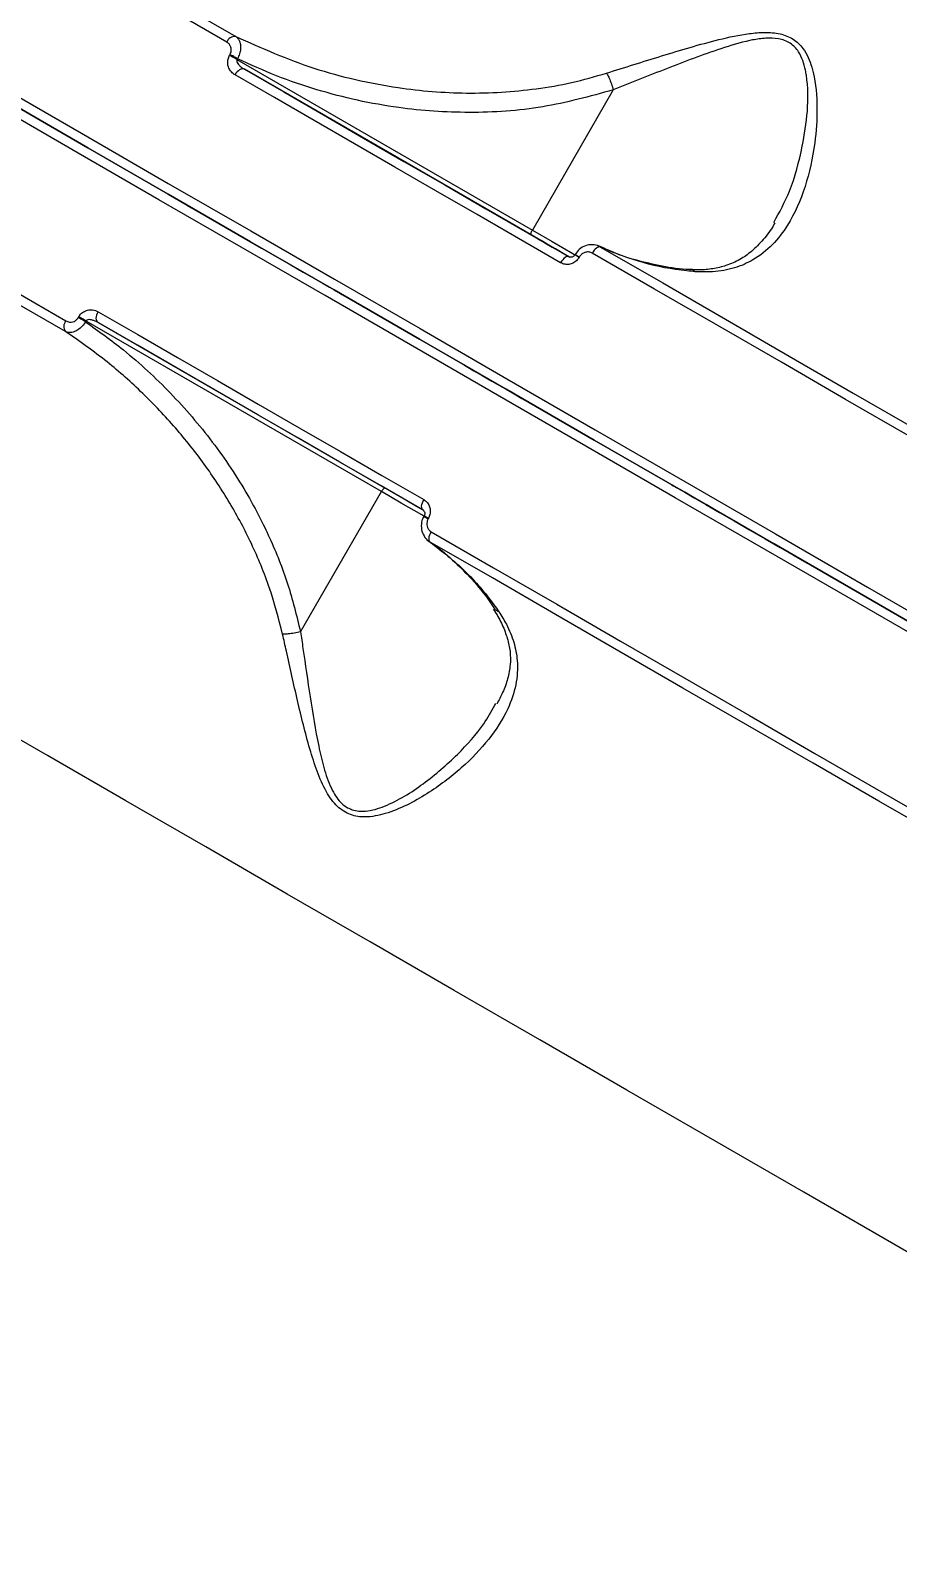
# Model space of a CAD drawing. Header units: millimetres. Extents: x -6006 to 5875, y -6399 to 6717.
# Drawn here: x 1494.2 to 1586.1, y 1038.3 to 1200.3 of the extents above; entities that cross this region are included whole.
import ezdxf

# ---------------------------------------------------------------- set-up
doc = ezdxf.new("R2010")
doc.units = ezdxf.units.MM
for name, color, linetype in [('DIKOM_ОБЪЕКТ', 7, 'Continuous'), ('DIKOM_РАЗМЕР_ЗОНА', 7, 'Continuous'), ('DIKOM_РАЗМЕР_ОБЪЕКТА', 7, 'Continuous')]:
    doc.layers.add(name, color=color, linetype=linetype)
doc.styles.add('style1', font='arial.ttf', dxfattribs={"width": 0.8})
doc.dimstyles.new('1-50', dxfattribs={"dimtxt": 300, "dimasz": 200, "dimexe": 100, "dimexo": 0, "dimgap": 100, "dimtad": 0, "dimdec": 0, "dimtxsty": 'style1', "dimcen": 0, "dimclrd": 7, "dimclre": 7, "dimadec": 1, "dimazin": 2, "dimtfac": 1, "dimtdec": 0, "dimtmove": 1, "dimatfit": 3, "dimfxl": 0, "dimlwd": 25, "dimlwe": 18, "dimarcsym": 0})

# ---------------------------------------------------------------- blocks, each defined once
blk = doc.blocks.new('*D15')
at = {"layer": 'Defpoints', "color": 0, "transparency": 16777216}
for p in [(-4354.46, 4593.05), (3409.28, 4593.05), (-1328.61, -3571.89)]:
    blk.add_point(p, dxfattribs=at)
at = {"layer": 'DIKOM_РАЗМЕР_ОБЪЕКТА', "color": 7, "lineweight": 18, "transparency": 16777216}
for p, q in [((3409.28, 4593.05), (-4454.46, 4593.05)), ((-1328.61, -3571.89), (-4454.46, -3571.89))]:
    blk.add_line(p, q, dxfattribs=at)
at = {"layer": 'DIKOM_РАЗМЕР_ОБЪЕКТА', "color": 7, "lineweight": 25, "transparency": 16777216}
for p, q in [((-4354.46, 4393.05), (-4354.46, 968.7)), ((-4354.46, -3371.89), (-4354.46, 52.46))]:
    blk.add_line(p, q, dxfattribs=at)
at = {"layer": 'DIKOM_РАЗМЕР_ОБЪЕКТА', "color": 7, "transparency": 16777216}
for points in [[(-4387.8, 4393.05), (-4321.13, 4393.05), (-4354.46, 4593.05)], [(-4387.8, -3371.89), (-4321.13, -3371.89), (-4354.46, -3571.89)]]:
    blk.add_solid(points, dxfattribs=at)
at = {"layer": 'DIKOM_РАЗМЕР_ОБЪЕКТА', "color": 0, "transparency": 16777216, "insert": (-4354.46, 510.58), "char_height": 300, "attachment_point": 5, "rotation": 90, "style": 'style1'}
blk.add_mtext('8150', dxfattribs=at)
blk = doc.blocks.new('*D16')
at = {"layer": 'Defpoints', "color": 0, "transparency": 16777216}
for p in [(3934.59, 4272.92), (-3710.11, -290.96), (3934.59, -4791.62)]:
    blk.add_point(p, dxfattribs=at)
at = {"layer": 'DIKOM_РАЗМЕР_ОБЪЕКТА', "color": 7, "lineweight": 18, "transparency": 16777216}
for p, q in [((3934.59, 4272.92), (3934.59, -4891.62)), ((-3710.11, -290.96), (-3710.11, -4891.62))]:
    blk.add_line(p, q, dxfattribs=at)
at = {"layer": 'DIKOM_РАЗМЕР_ОБЪЕКТА', "color": 7, "lineweight": 25, "transparency": 16777216}
for p, q in [((-3510.11, -4791.62), (-1432.64, -4791.62)), ((3734.59, -4791.62), (-518.7, -4791.62))]:
    blk.add_line(p, q, dxfattribs=at)
at = {"layer": 'DIKOM_РАЗМЕР_ОБЪЕКТА', "color": 7, "transparency": 16777216}
for points in [[(-3510.11, -4758.29), (-3510.11, -4824.96), (-3710.11, -4791.62)], [(3734.59, -4758.29), (3734.59, -4824.96), (3934.59, -4791.62)]]:
    blk.add_solid(points, dxfattribs=at)
at = {"layer": 'DIKOM_РАЗМЕР_ОБЪЕКТА', "color": 0, "transparency": 16777216, "insert": (-975.67, -4791.62), "char_height": 300, "attachment_point": 5, "style": 'style1'}
blk.add_mtext('7650', dxfattribs=at)
blk = doc.blocks.new('*D14')
at = {"layer": 'Defpoints', "color": 0, "transparency": 16777216}
for p in [(3463.26, 6716.57), (-5809.49, -5571.89), (-1350.38, -5571.89)]:
    blk.add_point(p, dxfattribs=at)
at = {"layer": 'DIKOM_РАЗМЕР_ЗОНА', "color": 7, "lineweight": 18, "transparency": 16777216}
for p, q in [((3463.26, 6716.57), (-5909.49, 6716.57)), ((-1350.38, -5571.89), (-5909.49, -5571.89))]:
    blk.add_line(p, q, dxfattribs=at)
at = {"layer": 'DIKOM_РАЗМЕР_ЗОНА', "color": 7, "lineweight": 25, "transparency": 16777216}
for p, q in [((-5809.49, 6516.57), (-5809.49, 1149.14)), ((-5809.49, -5371.89), (-5809.49, 69.36))]:
    blk.add_line(p, q, dxfattribs=at)
at = {"layer": 'DIKOM_РАЗМЕР_ЗОНА', "color": 7, "transparency": 16777216}
for points in [[(-5842.83, 6516.57), (-5776.16, 6516.57), (-5809.49, 6716.57)], [(-5842.83, -5371.89), (-5776.16, -5371.89), (-5809.49, -5571.89)]]:
    blk.add_solid(points, dxfattribs=at)
at = {"layer": 'DIKOM_РАЗМЕР_ЗОНА', "color": 0, "transparency": 16777216, "insert": (-5809.49, 609.25), "char_height": 300, "attachment_point": 5, "rotation": 90, "style": 'style1'}
blk.add_mtext('12300', dxfattribs=at)
blk = doc.blocks.new('*D13')
at = {"layer": 'Defpoints', "color": 0, "transparency": 16777216}
for p in [(5874.9, 4901.57), (-5210.11, -1293.83), (5874.9, -6202.3)]:
    blk.add_point(p, dxfattribs=at)
at = {"layer": 'DIKOM_РАЗМЕР_ЗОНА', "color": 7, "lineweight": 18, "transparency": 16777216}
for p, q in [((5874.9, 4901.57), (5874.9, -6302.3)), ((-5210.11, -1293.83), (-5210.11, -6302.3))]:
    blk.add_line(p, q, dxfattribs=at)
at = {"layer": 'DIKOM_РАЗМЕР_ЗОНА', "color": 7, "lineweight": 25, "transparency": 16777216}
for p, q in [((-5010.11, -6202.3), (160.46, -6202.3)), ((5674.9, -6202.3), (1240.24, -6202.3))]:
    blk.add_line(p, q, dxfattribs=at)
at = {"layer": 'DIKOM_РАЗМЕР_ЗОНА', "color": 7, "transparency": 16777216}
for points in [[(-5010.11, -6168.97), (-5010.11, -6235.64), (-5210.11, -6202.3)], [(5674.9, -6168.97), (5674.9, -6235.64), (5874.9, -6202.3)]]:
    blk.add_solid(points, dxfattribs=at)
at = {"layer": 'DIKOM_РАЗМЕР_ЗОНА', "color": 0, "transparency": 16777216, "insert": (700.35, -6202.3), "char_height": 300, "attachment_point": 5, "style": 'style1'}
blk.add_mtext('11100', dxfattribs=at)

msp = doc.modelspace()

# ---------------------------------------------------------------- linework, layer by layer
at = {"layer": 'DIKOM_ОБЪЕКТ', "color": 7, "linetype": 'Continuous', "lineweight": 15}
for p, q in [((1515.35, 1197.7), (1515.4, 1197.79)), ((1516.18, 1197.34), (1516.13, 1197.25)), ((1516.13, 1197.25), (1547.44, 1179.17)), ((1547.33, 1178.65), (1516.91, 1196.22)), ((1556.02, 1194.03), (1547.44, 1179.17)), ((1551.98, 1176.59), (1551.96, 1176.56)), ((1552.43, 1176.32), (1552.41, 1176.3)), ((1554.95, 1177.28), (1554.56, 1177.47)), ((1499.3, 1169.89), (1499.35, 1169.98)), ((1500.13, 1169.53), (1500.08, 1169.44)), ((1531.44, 1151.46), (1500.13, 1169.53)), ((1501.41, 1169.37), (1531.83, 1151.81)), ((1522.86, 1136.59), (1531.44, 1151.46)), ((1535.85, 1149.48), (1535.83, 1149.5)), ((1535.96, 1148.85), (1535.94, 1148.82)), ((1536.41, 1148.58), (1536.4, 1148.55)), ((1543.47, 1128.81), (1543.58, 1128.98))]:
    msp.add_line(p, q, dxfattribs=at)
at = {"layer": 'DIKOM_ОБЪЕКТ', "color": 7, "linetype": 'Continuous', "lineweight": 15, "flags": 128}
for points in [[(1515.04, 1199.1), (1507.34, 1203.54), (1499.79, 1207.9), (1492.39, 1212.18), (1485.15, 1216.35), (1478.08, 1220.44), (1471.18, 1224.42), (1464.45, 1228.3), (1457.91, 1232.08)], [(1459, 1232.61), (1465.53, 1228.83), (1472.24, 1224.96), (1479.12, 1220.98), (1486.18, 1216.91), (1493.4, 1212.74), (1500.78, 1208.48), (1508.32, 1204.13), (1516.01, 1199.69)], [(1440.85, 1202.53), (1447.39, 1198.76), (1454.12, 1194.87), (1461.02, 1190.89), (1468.09, 1186.81), (1475.33, 1182.63), (1482.73, 1178.36), (1490.28, 1174), (1497.98, 1169.55)], [(1497.95, 1168.42), (1490.26, 1172.85), (1482.73, 1177.2), (1475.34, 1181.47), (1468.12, 1185.64), (1461.07, 1189.71), (1454.18, 1193.68), (1447.47, 1197.56), (1440.94, 1201.33)], [(1516.13, 1197.25), (1516.03, 1197.3), (1515.93, 1197.36), (1515.83, 1197.42), (1515.72, 1197.48), (1515.62, 1197.54), (1515.53, 1197.59), (1515.44, 1197.65), (1515.35, 1197.7)], [(1516.18, 1197.34), (1516.08, 1197.39), (1515.98, 1197.45), (1515.88, 1197.51), (1515.78, 1197.57), (1515.68, 1197.63), (1515.58, 1197.68), (1515.49, 1197.73), (1515.4, 1197.79)], [(1516.91, 1196.22), (1516.81, 1196.25), (1516.68, 1196.26), (1516.55, 1196.23), (1516.41, 1196.16), (1516.28, 1196.07), (1516.15, 1195.95), (1516.02, 1195.8), (1515.92, 1195.64)], [(1550.44, 1175.7), (1545.99, 1178.27), (1541.59, 1180.82), (1537.21, 1183.34), (1532.88, 1185.84), (1528.58, 1188.32), (1524.32, 1190.78), (1520.1, 1193.22), (1515.92, 1195.64)], [(1516.91, 1196.22), (1521.08, 1193.81), (1525.3, 1191.38), (1529.55, 1188.92), (1533.83, 1186.45), (1538.16, 1183.95), (1542.52, 1181.43), (1546.92, 1178.89), (1551.35, 1176.33)], [(1491.94, 1193.89), (1500.3, 1189.06), (1508.85, 1184.12), (1517.58, 1179.09), (1526.48, 1173.95), (1535.54, 1168.72), (1544.75, 1163.4), (1554.1, 1158), (1563.6, 1152.52), (1573.22, 1146.96), (1582.97, 1141.33), (1592.83, 1135.64), (1602.79, 1129.89), (1612.86, 1124.08), (1623.01, 1118.22), (1633.24, 1112.31), (1643.54, 1106.37), (1653.9, 1100.38), (1664.32, 1094.37), (1674.78, 1088.33), (1685.28, 1082.26), (1695.81, 1076.19), (1706.35, 1070.1)], [(1491.97, 1192.72), (1500.32, 1187.9), (1508.85, 1182.97), (1517.56, 1177.94), (1526.43, 1172.82), (1535.47, 1167.6), (1544.66, 1162.3), (1553.99, 1156.91), (1563.47, 1151.44), (1573.07, 1145.9), (1582.79, 1140.28), (1592.63, 1134.6), (1602.57, 1128.86), (1612.61, 1123.07), (1622.73, 1117.22), (1632.94, 1111.33), (1643.21, 1105.4), (1653.55, 1099.43), (1663.95, 1093.43), (1674.38, 1087.4), (1684.86, 1081.35), (1695.36, 1075.29), (1705.88, 1069.22)], [(1705.88, 1069.22), (1695.36, 1075.29), (1684.86, 1081.35), (1674.38, 1087.4), (1663.95, 1093.43), (1653.55, 1099.43), (1643.21, 1105.4), (1632.94, 1111.33), (1622.73, 1117.22), (1612.61, 1123.07), (1602.57, 1128.86), (1592.63, 1134.6), (1582.79, 1140.28), (1573.07, 1145.9), (1563.47, 1151.44), (1553.99, 1156.91), (1544.66, 1162.3), (1535.47, 1167.6), (1526.43, 1172.82), (1517.56, 1177.94), (1508.85, 1182.97), (1500.32, 1187.9), (1491.97, 1192.72)], [(1705.35, 1068.37), (1694.81, 1074.46), (1684.28, 1080.53), (1673.78, 1086.59), (1663.32, 1092.63), (1652.9, 1098.65), (1642.54, 1104.63), (1632.24, 1110.58), (1622.01, 1116.49), (1611.86, 1122.35), (1601.79, 1128.16), (1591.83, 1133.91), (1581.97, 1139.6), (1572.22, 1145.23), (1562.6, 1150.79), (1553.1, 1156.27), (1543.75, 1161.67), (1534.54, 1166.99), (1525.48, 1172.22), (1516.58, 1177.35), (1507.86, 1182.39), (1499.3, 1187.33), (1490.93, 1192.16)], [(1509.93, 1182.35), (1509.97, 1182.33), (1510.28, 1182.15), (1510.73, 1181.89)], [(1510.79, 1181.85), (1510.9, 1181.79), (1511.32, 1181.54), (1512.04, 1181.13), (1513.03, 1180.56), (1514.24, 1179.86), (1515.63, 1179.06), (1517.15, 1178.18), (1518.72, 1177.27), (1520.28, 1176.37), (1521.78, 1175.51), (1523.15, 1174.72), (1524.33, 1174.04), (1525.27, 1173.49), (1525.94, 1173.11), (1526.31, 1172.89), (1526.38, 1172.85)], [(1547.33, 1178.65), (1547.31, 1178.68), (1547.29, 1178.72), (1547.29, 1178.77), (1547.3, 1178.84), (1547.32, 1178.91), (1547.35, 1179), (1547.39, 1179.08), (1547.44, 1179.17)], [(1551.39, 1176.31), (1549.38, 1177.47), (1547.33, 1178.65)], [(1547.44, 1179.17), (1549.55, 1177.95), (1551.73, 1176.69), (1551.96, 1176.56)], [(1549.88, 1177.18), (1549, 1177.69), (1548.36, 1178.06), (1548, 1178.27), (1547.94, 1178.3), (1548.21, 1178.15), (1548.76, 1177.83), (1549.56, 1177.36), (1550.55, 1176.8), (1551.4, 1176.3)], [(1551.4, 1176.3), (1550.9, 1176.59), (1549.88, 1177.18)], [(1551.35, 1176.33), (1551.26, 1176.36), (1551.15, 1176.36), (1551.04, 1176.32), (1550.91, 1176.25), (1550.78, 1176.15), (1550.66, 1176.02), (1550.54, 1175.87), (1550.44, 1175.7)], [(1551.96, 1176.56), (1551.96, 1176.56), (1552.01, 1176.53), (1552.11, 1176.47), (1552.24, 1176.39), (1552.41, 1176.3)], [(1551.98, 1176.59), (1551.98, 1176.58), (1552.03, 1176.56), (1552.12, 1176.5), (1552.26, 1176.42), (1552.43, 1176.32)], [(1554.66, 1177.37), (1554.57, 1177.39), (1554.47, 1177.37), (1554.35, 1177.33), (1554.24, 1177.25), (1554.11, 1177.15), (1554, 1177.03), (1553.89, 1176.88), (1553.79, 1176.73)], [(1608.5, 1145.14), (1601.46, 1149.21), (1594.46, 1153.24), (1587.53, 1157.25), (1580.65, 1161.22), (1573.84, 1165.15), (1567.09, 1169.05), (1560.4, 1172.91), (1553.79, 1176.73)], [(1554.66, 1177.37), (1561.26, 1173.56), (1567.93, 1169.71), (1574.67, 1165.82), (1581.47, 1161.89), (1588.33, 1157.93), (1595.25, 1153.94), (1602.23, 1149.91), (1609.26, 1145.85)], [(1526.42, 1172.83), (1526.63, 1172.71), (1527.09, 1172.44), (1527.25, 1172.35)], [(1500.08, 1169.44), (1499.98, 1169.5), (1499.88, 1169.56), (1499.77, 1169.62), (1499.67, 1169.68), (1499.57, 1169.73), (1499.48, 1169.79), (1499.38, 1169.84), (1499.3, 1169.89)], [(1500.13, 1169.53), (1500.03, 1169.59), (1499.93, 1169.65), (1499.83, 1169.71), (1499.72, 1169.77), (1499.62, 1169.82), (1499.53, 1169.88), (1499.44, 1169.93), (1499.35, 1169.98)], [(1501.41, 1169.37), (1501.33, 1169.44), (1501.26, 1169.54), (1501.22, 1169.67), (1501.21, 1169.82), (1501.22, 1169.99), (1501.26, 1170.17), (1501.33, 1170.35), (1501.42, 1170.52)], [(1501.42, 1170.52), (1505.6, 1168.11), (1509.82, 1165.67), (1514.08, 1163.21), (1518.38, 1160.73), (1522.71, 1158.22), (1527.09, 1155.7), (1531.49, 1153.16), (1535.94, 1150.59)], [(1535.85, 1149.48), (1531.42, 1152.04), (1527.02, 1154.58), (1522.66, 1157.1), (1518.33, 1159.6), (1514.05, 1162.07), (1509.8, 1164.53), (1505.58, 1166.96), (1501.41, 1169.37)], [(1540.18, 1164.89), (1540.25, 1164.85), (1540.61, 1164.64), (1541.25, 1164.26), (1542.13, 1163.76)], [(1542.13, 1163.76), (1543.15, 1163.17), (1544.26, 1162.53), (1545.35, 1161.9), (1546.33, 1161.33), (1547.14, 1160.87), (1547.69, 1160.55), (1547.95, 1160.4), (1547.9, 1160.43), (1547.54, 1160.64), (1546.89, 1161.01), (1546.02, 1161.51), (1544.99, 1162.11), (1543.89, 1162.74), (1542.8, 1163.37), (1541.81, 1163.94), (1541.01, 1164.4), (1540.46, 1164.72), (1540.19, 1164.88), (1540.25, 1164.85), (1540.61, 1164.64), (1541.25, 1164.26), (1542.13, 1163.76)], [(1542.13, 1163.76), (1543.15, 1163.17), (1544.26, 1162.53), (1545.35, 1161.9), (1546.33, 1161.33), (1547.14, 1160.87), (1547.69, 1160.55), (1547.95, 1160.4), (1547.97, 1160.39)], [(1531.83, 1151.81), (1531.8, 1151.81), (1531.76, 1151.81), (1531.71, 1151.78), (1531.66, 1151.74), (1531.6, 1151.68), (1531.55, 1151.61), (1531.49, 1151.54), (1531.44, 1151.46)], [(1575.21, 1144.66), (1576.55, 1143.89), (1577.69, 1143.23), (1578.58, 1142.72), (1579.19, 1142.36), (1579.5, 1142.18), (1579.5, 1142.18), (1579.19, 1142.36), (1578.58, 1142.72), (1577.69, 1143.23), (1576.55, 1143.89), (1575.21, 1144.66), (1573.71, 1145.52), (1572.11, 1146.45), (1570.47, 1147.4), (1568.84, 1148.34), (1567.28, 1149.24), (1565.86, 1150.06), (1564.61, 1150.78), (1563.59, 1151.37), (1562.84, 1151.8), (1562.37, 1152.07), (1562.22, 1152.16), (1562.37, 1152.07), (1562.84, 1151.8), (1563.59, 1151.37), (1564.61, 1150.78), (1565.85, 1150.06), (1567.28, 1149.24), (1568.84, 1148.34), (1570.47, 1147.4), (1572.11, 1146.45), (1573.71, 1145.53), (1575.21, 1144.66)], [(1535.95, 1148.85), (1535.73, 1148.98), (1533.55, 1150.23), (1531.44, 1151.46)], [(1535.94, 1149.43), (1535.4, 1149.74), (1534.38, 1150.34), (1533.5, 1150.84), (1532.86, 1151.21), (1532.5, 1151.42), (1532.43, 1151.46)], [(1535.85, 1149.48), (1535.78, 1149.55), (1535.73, 1149.64), (1535.71, 1149.76), (1535.7, 1149.91), (1535.73, 1150.07), (1535.78, 1150.24), (1535.85, 1150.42), (1535.94, 1150.59)], [(1619.81, 1118.91), (1617.98, 1119.97), (1608.5, 1125.44), (1599.13, 1130.85), (1589.86, 1136.2), (1580.72, 1141.48), (1571.7, 1146.68), (1563.08, 1151.67)], [(1535.94, 1148.82), (1535.95, 1148.81), (1535.99, 1148.79), (1536.09, 1148.73), (1536.23, 1148.65), (1536.4, 1148.55)], [(1536.61, 1146.1), (1536.55, 1146.17), (1536.51, 1146.26), (1536.49, 1146.39), (1536.49, 1146.53), (1536.52, 1146.68), (1536.57, 1146.85), (1536.64, 1147.01), (1536.73, 1147.18)], [(1536.73, 1147.18), (1543.34, 1143.36), (1550.03, 1139.5), (1556.78, 1135.6), (1563.59, 1131.67), (1570.47, 1127.7), (1577.4, 1123.69), (1584.4, 1119.66), (1591.44, 1115.59)], [(1591.2, 1114.58), (1584.17, 1118.63), (1577.2, 1122.66), (1570.28, 1126.66), (1563.41, 1130.62), (1556.61, 1134.54), (1549.88, 1138.43), (1543.21, 1142.29), (1536.61, 1146.1)], [(1634.74, 1043.37), (1624.81, 1049.11), (1614.94, 1054.81), (1605.13, 1060.47), (1595.41, 1066.08), (1585.77, 1071.65), (1576.22, 1077.16), (1566.78, 1082.61), (1557.45, 1088), (1548.25, 1093.31), (1539.17, 1098.55), (1530.24, 1103.71), (1521.45, 1108.78), (1512.81, 1113.77), (1504.34, 1118.66), (1496.04, 1123.45), (1487.92, 1128.14)]]:
    msp.add_lwpolyline(points, dxfattribs=at)
at = {"layer": 'DIKOM_ОБЪЕКТ', "color": 7, "linetype": 'Continuous', "lineweight": 15}
for centre, radius, start, end in [((1515.91, 1198.77), 0.928, 84.0914, 159.3006), ((1498.7, 1168.96), 0.929, 140.7283, 215.8945), ((1508.07, 1100.05), 56.21, 59.718, 60.2527)]:
    msp.add_arc(centre, radius, start, end, dxfattribs=at)
for points, knots in [([(1515.4, 1197.79), (1515.44, 1197.87), (1515.52, 1198.04), (1515.54, 1198.32), (1515.49, 1198.6), (1515.34, 1198.86), (1515.17, 1199.02), (1515.06, 1199.09), (1515.04, 1199.1)], [0, 0, 0, 0, 0.167336, 0.334441, 0.509102, 0.71306, 0.957744, 1, 1, 1, 1]), ([(1516.01, 1199.69), (1518.73, 1198.48), (1522.84, 1196.64), (1528.68, 1195.08), (1534.07, 1194.05), (1540.48, 1193.53), (1546.67, 1193.9), (1551.62, 1194.75), (1554.08, 1195.46), (1555.31, 1195.81)], [0, 0, 0, 0, 0.222716, 0.336736, 0.450748, 0.631002, 0.813279, 0.906649, 1, 1, 1, 1]), ([(1516.01, 1199.69), (1516.03, 1199.68), (1516.17, 1199.58), (1516.38, 1199.33), (1516.51, 1198.87), (1516.52, 1198.37), (1516.42, 1197.85), (1516.26, 1197.51), (1516.18, 1197.34)], [0, 0, 0, 0, 0.039146, 0.268325, 0.466395, 0.643644, 0.819943, 1, 1, 1, 1]), ([(1555.31, 1195.81), (1557.24, 1196.42), (1561.17, 1197.65), (1566.25, 1199.19), (1569.92, 1199.98), (1572.1, 1200.17), (1573.71, 1200.05), (1575.15, 1199.48), (1576.38, 1198.28), (1576.93, 1196.97), (1577.5, 1194.86), (1577.71, 1192.1), (1577.42, 1187.96), (1576.46, 1183.65), (1574.88, 1180.06), (1572.94, 1177.54), (1571.04, 1176.02), (1568.89, 1175.08), (1566.82, 1174.69), (1565.33, 1174.74), (1564.7, 1174.76)], [0, 0, 0, 0, 0.09521, 0.192956, 0.244803, 0.271071, 0.29817, 0.324291, 0.350389, 0.391077, 0.401943, 0.471964, 0.543811, 0.639397, 0.737852, 0.798855, 0.861365, 0.911376, 0.962837, 1, 1, 1, 1]), ([(1573.04, 1179.98), (1573.63, 1181.05), (1574.96, 1183.48), (1576.02, 1187.58), (1576.7, 1191.76), (1576.68, 1194.52), (1576.31, 1196.63), (1575.91, 1197.9), (1574.84, 1199.06), (1573.57, 1199.52), (1572.18, 1199.55), (1571.16, 1199.4), (1569.57, 1199.07), (1566.5, 1198.14), (1561.65, 1196.29), (1557.89, 1194.78), (1556.02, 1194.03)], [0, 0, 0, 0, 0.110466, 0.24848, 0.348168, 0.44748, 0.462321, 0.516624, 0.550223, 0.583687, 0.615767, 0.648054, 0.654911, 0.726692, 0.863297, 1, 1, 1, 1]), ([(1515.92, 1195.64), (1515.89, 1195.65), (1515.71, 1195.76), (1515.45, 1196.01), (1515.22, 1196.43), (1515.13, 1196.86), (1515.16, 1197.3), (1515.29, 1197.56), (1515.35, 1197.7)], [0, 0, 0, 0, 0.039237, 0.28728, 0.495225, 0.671015, 0.835312, 1, 1, 1, 1]), ([(1516.13, 1197.25), (1516.12, 1197.22), (1516.1, 1197.17), (1516.1, 1197.06), (1516.15, 1196.9), (1516.3, 1196.69), (1516.54, 1196.46), (1516.75, 1196.31), (1516.89, 1196.23), (1516.91, 1196.22)], [0, 0, 0, 0, 0.055283, 0.109801, 0.243731, 0.417548, 0.651855, 0.951922, 1, 1, 1, 1]), ([(1556.02, 1194.03), (1553.54, 1193.35), (1548.51, 1191.97), (1540.83, 1191.48), (1534.26, 1191.92), (1528.89, 1192.88), (1524.56, 1194.01), (1520.3, 1195.46), (1517.55, 1196.71), (1516.18, 1197.34)], [0, 0, 0, 0, 0.185205, 0.375221, 0.558027, 0.667271, 0.776521, 0.888261, 1, 1, 1, 1]), ([(1555.31, 1195.81), (1555.34, 1195.76), (1555.43, 1195.6), (1555.6, 1195.24), (1555.83, 1194.68), (1555.96, 1194.25), (1556.02, 1194.03)], [0, 0, 0, 0, 0.107474, 0.349497, 0.674731, 1, 1, 1, 1]), ([(1556.02, 1194.03), (1556.02, 1194.03), (1556.02, 1194.03), (1556.02, 1194.03), (1556.02, 1194.03), (1556.02, 1194.03)], [0, 0, 0, 0, 0.414557, 0.786033, 1, 1, 1, 1]), ([(1573.15, 1179.93), (1573.11, 1179.87), (1572.77, 1179.2), (1571.95, 1178.16), (1570.74, 1176.91), (1569.45, 1176), (1568.09, 1175.39), (1566.62, 1175.05), (1565.35, 1174.92), (1564.5, 1174.98), (1564.19, 1175)], [0, 0, 0, 0, 0.017655, 0.192749, 0.363197, 0.51348, 0.671979, 0.804908, 0.928561, 1, 1, 1, 1]), ([(1552.41, 1176.3), (1552.37, 1176.23), (1552.24, 1176.02), (1551.91, 1175.73), (1551.43, 1175.53), (1550.9, 1175.5), (1550.59, 1175.64), (1550.44, 1175.7)], [0, 0, 0, 0, 0.093132, 0.303897, 0.530233, 0.765165, 1, 1, 1, 1]), ([(1551.96, 1176.56), (1551.94, 1176.54), (1551.91, 1176.48), (1551.83, 1176.4), (1551.72, 1176.32), (1551.59, 1176.28), (1551.45, 1176.28), (1551.39, 1176.32), (1551.36, 1176.34)], [0, 0, 0, 0, 0.067624, 0.185636, 0.324231, 0.501552, 0.745783, 1, 1, 1, 1]), ([(1554.56, 1177.42), (1554.55, 1177.43), (1554.33, 1177.57), (1553.81, 1177.65), (1553.07, 1177.55), (1552.4, 1177.18), (1552.12, 1176.77), (1551.99, 1176.58)], [0, 0, 0, 0, 0.015575, 0.261317, 0.513935, 0.770957, 1, 1, 1, 1]), ([(1553.79, 1176.73), (1553.68, 1176.77), (1553.47, 1176.87), (1553.11, 1176.85), (1552.77, 1176.71), (1552.55, 1176.51), (1552.46, 1176.37), (1552.43, 1176.32)], [0, 0, 0, 0, 0.233725, 0.467296, 0.695578, 0.908716, 1, 1, 1, 1]), ([(1564.7, 1174.76), (1564.4, 1174.79), (1562.52, 1174.96), (1559.06, 1175.58), (1556.15, 1176.77), (1554.66, 1177.37)], [0, 0, 0, 0, 0.084992, 0.533467, 1, 1, 1, 1]), ([(1564.21, 1174.98), (1564.17, 1174.98), (1563.14, 1175), (1561.18, 1175.32), (1558.36, 1175.96), (1556.28, 1176.64), (1555.19, 1177.17), (1554.95, 1177.28)], [0, 0, 0, 0, 0.011445, 0.310377, 0.611976, 0.915818, 1, 1, 1, 1]), ([(1564.7, 1174.76), (1564.69, 1174.78), (1564.56, 1174.88), (1564.39, 1174.98), (1564.24, 1174.96), (1564.21, 1174.96)], [0, 0, 0, 0, 0.103752, 0.836706, 1, 1, 1, 1]), ([(1497.98, 1169.55), (1498.11, 1169.49), (1498.34, 1169.39), (1498.7, 1169.42), (1498.99, 1169.55), (1499.19, 1169.72), (1499.27, 1169.85), (1499.3, 1169.89)], [0, 0, 0, 0, 0.302623, 0.53471, 0.725392, 0.917132, 1, 1, 1, 1]), ([(1499.35, 1169.98), (1499.39, 1170.04), (1499.52, 1170.25), (1499.83, 1170.52), (1500.31, 1170.72), (1500.87, 1170.76), (1501.22, 1170.6), (1501.42, 1170.52)], [0, 0, 0, 0, 0.079619, 0.275752, 0.470778, 0.710556, 1, 1, 1, 1]), ([(1501.41, 1169.37), (1501.27, 1169.44), (1501.01, 1169.57), (1500.65, 1169.67), (1500.41, 1169.68), (1500.26, 1169.64), (1500.17, 1169.6), (1500.14, 1169.55), (1500.13, 1169.53)], [0, 0, 0, 0, 0.35085, 0.618171, 0.802844, 0.879393, 0.949201, 1, 1, 1, 1]), ([(1500.08, 1169.44), (1500.02, 1169.37), (1499.86, 1169.11), (1499.5, 1168.75), (1499.01, 1168.42), (1498.49, 1168.27), (1498.14, 1168.32), (1497.97, 1168.4), (1497.95, 1168.42)], [0, 0, 0, 0, 0.089152, 0.293637, 0.489615, 0.716405, 0.954611, 1, 1, 1, 1]), ([(1520.97, 1136.32), (1520.54, 1137.96), (1519.68, 1141.26), (1517.75, 1145.9), (1515.42, 1150.29), (1512.72, 1154.39), (1509.63, 1158.28), (1506.18, 1161.9), (1502.31, 1165.36), (1499.44, 1167.37), (1497.95, 1168.42)], [0, 0, 0, 0, 0.123683, 0.248896, 0.368956, 0.490746, 0.612549, 0.738059, 0.863575, 1, 1, 1, 1]), ([(1500.08, 1169.44), (1501.43, 1168.47), (1504.62, 1166.19), (1509.17, 1161.96), (1513.61, 1156.8), (1517.07, 1151.61), (1519.68, 1146.53), (1521.6, 1141.72), (1522.44, 1138.3), (1522.86, 1136.59)], [0, 0, 0, 0, 0.123408, 0.290337, 0.457785, 0.624612, 0.746544, 0.873292, 1, 1, 1, 1]), ([(1535.94, 1150.59), (1536.05, 1150.51), (1536.29, 1150.35), (1536.53, 1149.96), (1536.64, 1149.5), (1536.62, 1149.02), (1536.48, 1148.73), (1536.41, 1148.58)], [0, 0, 0, 0, 0.189085, 0.404529, 0.606861, 0.803368, 1, 1, 1, 1]), ([(1535.95, 1148.81), (1535.93, 1148.77), (1535.76, 1148.54), (1535.64, 1147.99), (1535.69, 1147.24), (1536.03, 1146.58), (1536.39, 1146.17), (1536.63, 1146.08), (1536.64, 1146.08)], [0, 0, 0, 0, 0.041991, 0.271798, 0.507311, 0.748563, 0.99442, 1, 1, 1, 1]), ([(1535.87, 1149.45), (1535.91, 1149.43), (1535.98, 1149.38), (1536.03, 1149.23), (1536.04, 1149.07), (1536.01, 1148.94), (1535.96, 1148.83), (1535.91, 1148.78), (1535.89, 1148.75)], [0, 0, 0, 0, 0.305223, 0.539171, 0.69572, 0.815736, 0.921647, 1, 1, 1, 1]), ([(1536.4, 1148.55), (1536.35, 1148.46), (1536.26, 1148.26), (1536.24, 1147.93), (1536.32, 1147.61), (1536.49, 1147.35), (1536.65, 1147.23), (1536.73, 1147.18)], [0, 0, 0, 0, 0.195133, 0.390069, 0.593292, 0.811133, 1, 1, 1, 1]), ([(1536.5, 1146.15), (1536.57, 1146.1), (1537.45, 1145.55), (1538.98, 1144.24), (1541.04, 1142.19), (1542.52, 1140.43), (1543.25, 1139.29), (1543.43, 1139.01)], [0, 0, 0, 0, 0.025565, 0.317696, 0.609847, 0.901183, 1, 1, 1, 1]), ([(1536.61, 1146.1), (1537.87, 1145.11), (1540.35, 1143.19), (1542.62, 1140.5), (1543.71, 1138.96), (1543.89, 1138.71)], [0, 0, 0, 0, 0.466532, 0.915004, 1, 1, 1, 1]), ([(1543.29, 1138.99), (1543.35, 1138.9), (1543.75, 1138.34), (1544.28, 1137.29), (1544.84, 1135.87), (1545.12, 1134.46), (1545.14, 1133.09), (1544.85, 1131.62), (1544.38, 1130.21), (1543.88, 1129.32), (1543.66, 1128.91)], [0, 0, 0, 0, 0.022663, 0.155501, 0.291994, 0.432049, 0.57613, 0.727681, 0.876148, 1, 1, 1, 1]), ([(1543.89, 1138.71), (1543.87, 1138.72), (1543.71, 1138.77), (1543.54, 1138.86), (1543.48, 1139.01), (1543.47, 1139.03)], [0, 0, 0, 0, 0.105243, 0.848946, 1, 1, 1, 1]), ([(1543.89, 1138.71), (1544.17, 1138.26), (1544.85, 1137.19), (1545.54, 1135.45), (1545.95, 1133.3), (1545.78, 1130.92), (1544.83, 1128.11), (1542.92, 1125.12), (1540, 1122.07), (1536.95, 1119.77), (1534.16, 1118.17), (1531.97, 1117.27), (1529.93, 1116.85), (1528.14, 1117.09), (1526.67, 1118.02), (1525.49, 1119.68), (1524.59, 1121.79), (1523.56, 1125.03), (1522.52, 1129.33), (1521.61, 1133.41), (1521.1, 1135.73), (1520.97, 1136.32)], [0, 0, 0, 0, 0.031146, 0.075384, 0.120736, 0.182116, 0.245387, 0.330259, 0.417609, 0.506579, 0.552382, 0.598099, 0.638399, 0.667095, 0.696205, 0.728672, 0.766813, 0.805986, 0.887765, 0.971248, 1, 1, 1, 1]), ([(1522.86, 1136.59), (1522.64, 1136.54), (1522.2, 1136.43), (1521.6, 1136.35), (1521.2, 1136.32), (1521.02, 1136.32), (1520.97, 1136.32)], [0, 0, 0, 0, 0.325239, 0.650479, 0.892501, 1, 1, 1, 1]), ([(1522.86, 1136.59), (1522.86, 1136.59), (1522.86, 1136.59), (1522.86, 1136.59), (1522.86, 1136.59), (1522.86, 1136.59)], [0, 0, 0, 0, 0.298971, 0.671935, 1, 1, 1, 1]), ([(1522.86, 1136.59), (1522.95, 1136), (1523.28, 1133.72), (1523.88, 1129.65), (1524.56, 1125.41), (1525.31, 1122.16), (1526, 1120.09), (1526.95, 1118.53), (1527.82, 1117.91), (1528.72, 1117.58), (1529.98, 1117.49), (1531.88, 1118.07), (1533.92, 1119.12), (1536.6, 1120.93), (1539.5, 1123.48), (1542.08, 1126.31), (1543.1, 1128.14), (1543.47, 1128.81)], [0, 0, 0, 0, 0.041072, 0.157293, 0.275459, 0.328215, 0.381918, 0.424598, 0.455853, 0.46202, 0.499436, 0.553945, 0.616507, 0.679184, 0.808388, 0.929757, 1, 1, 1, 1])]:
    msp.add_open_spline(points, degree=3, knots=knots, dxfattribs=at)

# ---------------------------------------------------------------- dimensions: what is measured, and where the dimension line sits
at = {"layer": 'DIKOM_РАЗМЕР_ЗОНА'}
dim = msp.add_linear_dim(base=(-5809.49, -5571.89), p1=(3463.26, 6716.57), p2=(-1350.38, -5571.89), angle=90, text='12300', dimstyle='1-50', override={"dimscale": 1, "dimtix": 0, "dimtofl": 1, "dimtmove": 1, "dimatfit": 3}, dxfattribs=at)
dim.commit()
dim.dimension.update_dxf_attribs({"geometry": '*D14', "text_midpoint": (-5809.49, 609.25), "dimtype": 160})
dim = msp.add_linear_dim(base=(5874.9, -6202.3), p1=(-5210.11, -1293.83), p2=(5874.9, 4901.57), text='11100', dimstyle='1-50', override={"dimscale": 1, "dimtix": 0, "dimtofl": 1, "dimtmove": 1, "dimatfit": 3}, dxfattribs=at)
dim.commit()
dim.dimension.update_dxf_attribs({"geometry": '*D13', "text_midpoint": (700.35, -6202.3), "dimtype": 160})
at = {"layer": 'DIKOM_РАЗМЕР_ОБЪЕКТА'}
dim = msp.add_linear_dim(base=(-4354.46, 4593.05), p1=(-1328.61, -3571.89), p2=(3409.28, 4593.05), angle=90, text='8150', dimstyle='1-50', override={"dimscale": 1, "dimtix": 0, "dimtofl": 1, "dimtmove": 1, "dimatfit": 3}, dxfattribs=at)
dim.commit()
dim.dimension.update_dxf_attribs({"geometry": '*D15', "text_midpoint": (-4354.46, 510.58)})
dim = msp.add_linear_dim(base=(3934.59, -4791.62), p1=(-3710.11, -290.96), p2=(3934.59, 4272.92), text='7650', dimstyle='1-50', override={"dimscale": 1, "dimtix": 0, "dimtofl": 1, "dimtmove": 1, "dimatfit": 3}, dxfattribs=at)
dim.commit()
dim.dimension.update_dxf_attribs({"geometry": '*D16', "text_midpoint": (-975.67, -4791.62), "dimtype": 160})

doc.saveas('drawing.dxf')
